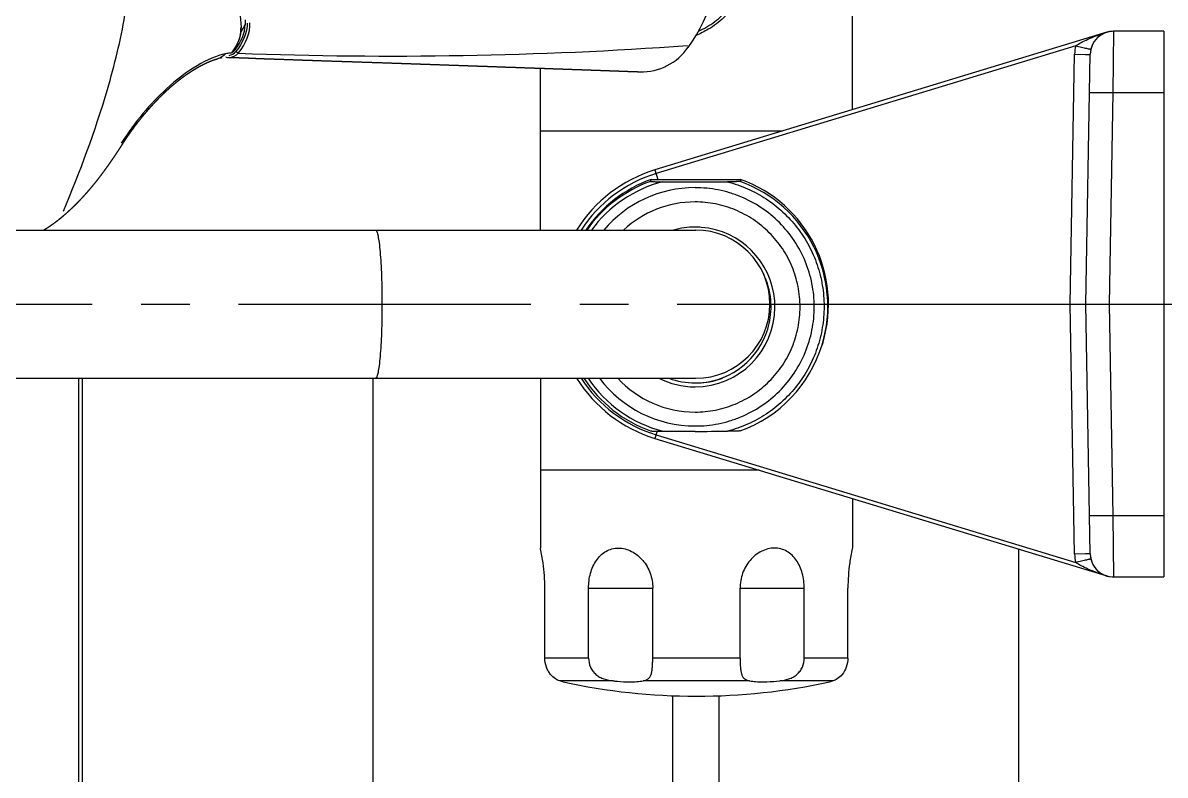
# Model space of a CAD drawing. Header units: millimetres. Extents: x 12827 to 13247, y 6457 to 7051.
# Drawn here: x 13123.98 to 13153.27, y 6871.68 to 6890.98 of the extents above; entities that cross this region are included whole.
import ezdxf

# ---------------------------------------------------------------- set-up
doc = ezdxf.new("R2010")
doc.units = ezdxf.units.MM
doc.header["$LTSCALE"] = 10
doc.linetypes.add('CENTER2', pattern=[1.125, 0.75, -0.125, 0.125, -0.125])
doc.layers.add('CENTER', color=1, linetype='CENTER2')
doc.layers.add('DWG', color=7, linetype='Continuous')

# ---------------------------------------------------------------- blocks, each defined once
blk = doc.blocks.new('A$C01502591')
at = {"layer": 'DWG'}
for p, q in [((264.833, 296.843), (264.833, 302.221)), ((271.357, 298.831), (259.771, 295.301)), ((271.362, 298.832), (271.298, 298.809)), ((271.429, 298.848), (271.362, 298.832)), ((271.497, 298.856), (271.429, 298.848)), ((271.532, 298.857), (271.497, 298.856)), ((271.532, 298.857), (271.515, 297.285)), ((272.82, 298.857), (271.532, 298.857)), ((272.82, 298.857), (272.82, 284.857)), ((270.999, 298.533), (270.971, 298.47)), ((271.034, 298.592), (270.999, 298.533)), ((271.076, 298.647), (271.034, 298.592)), ((271.124, 298.697), (271.076, 298.647)), ((271.178, 298.741), (271.124, 298.697)), ((271.236, 298.779), (271.178, 298.741)), ((271.298, 298.809), (271.236, 298.779)), ((270.562, 298.486), (259.799, 295.207)), ((270.422, 291.857), (270.534, 298.268)), ((270.534, 298.268), (270.815, 298.265)), ((270.82, 291.857), (270.932, 298.267)), ((270.971, 298.47), (270.95, 298.404)), ((256.833, 293.757), (256.833, 297.91)), ((271.091, 297.289), (271.515, 297.285)), ((271.515, 297.285), (271.42, 291.857)), ((271.515, 297.285), (272.82, 297.285)), ((263.044, 296.298), (256.833, 296.298)), ((259.655, 295.004), (259.671, 295.057)), ((259.671, 295.057), (261.969, 295.057)), ((259.771, 295.301), (259.845, 295.057)), ((261.969, 295.057), (261.953, 295.004)), ((194.242, 293.757), (260.82, 293.757)), ((264.22, 291.857), (272.82, 291.857)), ((270.534, 285.446), (270.422, 291.857)), ((270.932, 285.447), (270.82, 291.857)), ((271.42, 291.857), (271.515, 286.429)), ((264.072, 290.866), (264.056, 290.813)), ((194.242, 289.957), (260.82, 289.957)), ((244.991, 289.957), (244.991, 259.064)), ((245.091, 259.064), (245.091, 289.957)), ((252.536, 289.957), (252.536, 269.663)), ((256.833, 289.957), (256.833, 285.598)), ((259.827, 288.599), (259.771, 288.413)), ((259.771, 288.413), (271.357, 284.883)), ((259.799, 288.507), (270.562, 285.228)), ((262.447, 287.598), (256.833, 287.598)), ((264.833, 286.871), (264.833, 285.598)), ((271.515, 286.429), (271.091, 286.425)), ((272.82, 286.429), (271.515, 286.429)), ((271.515, 286.429), (271.532, 284.857)), ((256.834, 285.594), (256.833, 285.598)), ((256.837, 285.581), (256.833, 285.598)), ((264.833, 285.598), (264.83, 285.581)), ((269.104, 269.663), (269.104, 285.57)), ((270.815, 285.449), (270.534, 285.446)), ((270.932, 285.447), (270.937, 285.378)), ((270.937, 285.378), (270.95, 285.31)), ((270.95, 285.31), (270.971, 285.244)), ((270.971, 285.244), (270.999, 285.181)), ((270.999, 285.181), (271.034, 285.122)), ((271.034, 285.122), (271.076, 285.067)), ((271.076, 285.067), (271.124, 285.017)), ((271.124, 285.017), (271.178, 284.973)), ((271.178, 284.973), (271.236, 284.935)), ((271.236, 284.935), (271.298, 284.905)), ((271.298, 284.905), (271.362, 284.882)), ((271.362, 284.882), (271.429, 284.866)), ((271.429, 284.866), (271.497, 284.858)), ((271.497, 284.858), (271.532, 284.857)), ((271.532, 284.857), (272.82, 284.857)), ((256.948, 282.778), (256.948, 284.57)), ((258.068, 284.57), (259.714, 284.57)), ((258.068, 282.778), (258.068, 284.57)), ((259.714, 282.778), (259.714, 284.57)), ((261.953, 284.57), (263.599, 284.57)), ((261.953, 282.778), (261.953, 284.57)), ((263.599, 282.778), (263.599, 284.57)), ((264.719, 282.778), (264.719, 284.57)), ((258.068, 282.778), (256.948, 282.778)), ((261.953, 282.778), (259.714, 282.778)), ((264.719, 282.778), (263.599, 282.778)), ((257.405, 282.17), (257.329, 282.193)), ((257.393, 282.174), (257.329, 282.193)), ((258.695, 282.193), (257.329, 282.193)), ((257.413, 282.168), (257.393, 282.174)), ((257.415, 282.167), (257.405, 282.17)), ((262.199, 282.193), (259.467, 282.193)), ((264.338, 282.193), (262.972, 282.193)), ((264.261, 282.17), (264.252, 282.167)), ((264.273, 282.174), (264.254, 282.168)), ((264.338, 282.193), (264.261, 282.17)), ((260.22, 281.81), (260.22, 270.257)), ((261.42, 270.257), (261.42, 281.809))]:
    blk.add_line(p, q, dxfattribs=at)
blk.add_lwpolyline([(270.95, 298.404), (270.937, 298.336), (270.932, 298.268)], dxfattribs=at)
for centre, radius, start, end in [((256.569, 301.264), 4.94, 325.2097, 34.7918), ((274.068, 301.262), 25.014, 174.7214, 185.2719), ((271.532, 298.257), 0.6, 90, 179), ((248.844, 298.5), 0.315, 269.4231, 321.3897), ((248.801, 298.517), 0.282, 279.4721, 320.809), ((248.796, 298.543), 0.262, 301.2015, 322.32), ((253.037, 404.42), 106.198, 267.87023, 274.08687), ((259.424, 299.269), 1.451, 268.571, 325.5803), ((271.537, 298.25), 1.003, 166.3859, 178.9799), ((248.864, 296.897), 1.293, 99.0583, 103.9777), ((248.848, 298.524), 0.339, 258.0594, 268.8666), ((260.82, 291.857), 3.6, 106.9457, 148.1422), ((260.82, 291.857), 3.502, 106.9457, 147.1157), ((260.82, 291.857), 3.4, 109.7452, 146.0007), ((260.82, 291.857), 3.4, 343.0589, 70.2551), ((260.803, 291.804), 3.4, 109.7452, 144.934), ((260.801, 291.797), 3.306, 104.5642, 143.6216), ((260.799, 291.788), 3.058, 89.996, 139.8864), ((260.805, 385.792), 90.799, 269.47296, 269.99702), ((260.803, 386.378), 91.386, 269.99833, 270.52049), ((260.804, 291.804), 3.4, 343.0589, 70.2551), ((260.798, 291.784), 2.695, 89.9968, 132.8969), ((260.798, 291.784), 2.05, 89.9971, 105.5868), ((260.798, 291.79), 2.044, 89.2891, 89.9975), ((260.82, 291.857), 1.9, 270, 90), ((260.798, 291.782), 2.052, 85.4945, 89.2872), ((260.798, 291.784), 2.05, 4.3624, 85.4991), ((260.799, 291.786), 1.95, 5.3378, 25.6879), ((260.799, 291.786), 1.949, 343.0543, 0.8814), ((260.798, 291.786), 1.951, 0.8846, 5.3381), ((260.798, 291.784), 2.05, 359.8659, 4.359), ((260.798, 291.784), 2.05, 269.9926, 359.8608), ((260.799, 291.786), 1.95, 274.4937, 343.0518), ((260.804, 291.804), 3.4, 289.7399, 343.0534), ((260.82, 291.857), 3.6, 211.8578, 253.0543), ((260.82, 291.857), 3.502, 212.8843, 253.0543), ((260.804, 291.805), 3.4, 212.9169, 250.2585), ((260.802, 291.798), 3.307, 213.8504, 255.4312), ((260.799, 291.789), 3.058, 216.8008, 269.9977), ((260.798, 291.785), 2.696, 222.7321, 269.9975), ((260.798, 291.785), 2.05, 243.0631, 269.9975), ((260.799, 291.786), 1.95, 249.843, 269.998), ((260.798, 291.787), 1.951, 270.0007, 274.4991), ((260.82, 291.857), 2.02, 270, 289.8484), ((260.805, 379.339), 90.745, 269.4728, 269.99718), ((260.803, 380.034), 91.441, 269.99849, 270.52033), ((271.537, 285.464), 1.003, 181.0201, 193.6141), ((271.532, 285.457), 0.6, 181, 270), ((260.833, 297.798), 16, 257.664, 282.336)]:
    blk.add_arc(centre, radius, start, end, dxfattribs=at)
at = {"layer": 'DWG', "extrusion": (0, 0, -1)}
blk.add_ellipse((249.099, 298.959), major_axis=(0.0598, 0.0046), ratio=0.819766, start_param=6.282348, end_param=7.188569, dxfattribs=at)
at = {"layer": 'DWG'}
for points, degree, knots in [([(244.606, 294.241), (245.02, 295.253), (245.638, 296.874), (246.145, 298.942), (246.326, 300.259), (246.394, 301.619), (246.224, 303.263), (245.754, 305.182), (245.19, 306.841), (244.784, 307.857), (244.607, 308.287)], 3, [0, 0, 0, 0, 0.232963, 0.366544, 0.433334, 0.500125, 0.633705, 0.767286, 0.900867, 1, 1, 1, 1]), ([(262.113, 300.547), (262.113, 300.381), (262.068, 300.046), (261.868, 299.584), (261.55, 299.193), (261.185, 298.923), (260.93, 298.795), (260.821, 298.748)], 3, [0, 0, 0, 0, 0.1264414, 0.2521963, 0.377636, 0.5036876, 0.5937127, 0.5937127, 0.5937127, 0.5937127]), ([(260.882, 298.855), (260.957, 298.89), (261.173, 299.004), (261.5, 299.245), (261.806, 299.622), (261.998, 300.066), (262.042, 300.387), (262.042, 300.547)], 3, [0.4339735, 0.4339735, 0.4339735, 0.4339735, 0.4987466, 0.624702, 0.7496621, 0.8745874, 1, 1, 1, 1]), ([(248.926, 298.312), (248.947, 298.34), (248.966, 298.367), (248.985, 298.395), (249.003, 298.423), (249.02, 298.452), (249.036, 298.481), (249.051, 298.51), (249.066, 298.539), (249.079, 298.568), (249.091, 298.596), (249.103, 298.625), (249.113, 298.653), (249.122, 298.682), (249.131, 298.71), (249.138, 298.739), (249.145, 298.768), (249.15, 298.796), (249.154, 298.825), (249.158, 298.853), (249.16, 298.881), (249.161, 298.909), (249.16, 298.937), (249.159, 298.964)], 1, [0, 0, 0.23042, 0.46084, 0.69126, 0.92168, 1.1521, 1.38252, 1.61294, 1.84336, 2.07378, 2.29551, 2.51724, 2.73897, 2.9607, 3.18243, 3.40416, 3.62589, 3.84762, 4.069351, 4.291081, 4.512811, 4.734541, 4.956271, 5.178001, 5.178001]), ([(270.872, 298.653), (270.91, 298.67), (271.069, 298.737), (271.232, 298.793), (271.357, 298.831)], 3, [0, 0, 0, 0, 0.243039, 1, 1, 1, 1]), ([(270.562, 298.486), (270.606, 298.518), (270.708, 298.577), (270.814, 298.628), (270.872, 298.653)], 3, [0, 0, 0, 0, 0.459184, 1, 1, 1, 1]), ([(248.759, 298.279), (248.54, 298.238), (248.287, 298.127), (247.769, 297.821), (247.498, 297.621), (247.24, 297.378)], 3, [0, 0, 0, 0, 0.5, 0.5, 1, 1, 1, 1]), ([(270.562, 298.486), (270.587, 298.48), (270.636, 298.468), (270.708, 298.451), (270.774, 298.436), (270.832, 298.422), (270.874, 298.413), (270.902, 298.407), (270.918, 298.403), (270.93, 298.401), (270.94, 298.399), (270.945, 298.399), (270.949, 298.398), (270.949, 298.398)], 3, [0, 0, 0, 0, 0.195454, 0.383188, 0.555949, 0.707193, 0.831472, 0.88183, 0.923604, 0.956531, 0.980375, 0.994907, 1, 1, 1, 1]), ([(270.815, 298.265), (270.832, 298.265), (270.855, 298.265), (270.884, 298.265), (270.901, 298.265), (270.913, 298.266), (270.924, 298.266), (270.928, 298.267), (270.932, 298.267), (270.932, 298.268)], 3, [0, 0, 0, 0, 0.424267, 0.59621, 0.738859, 0.851315, 0.932768, 0.982451, 1, 1, 1, 1]), ([(246.116, 295.962), (246.145, 296.008), (246.175, 296.053), (246.204, 296.098), (246.235, 296.143), (246.265, 296.187), (246.296, 296.231), (246.327, 296.275), (246.358, 296.319), (246.39, 296.362), (246.421, 296.405), (246.453, 296.448), (246.486, 296.49), (246.518, 296.532), (246.551, 296.574), (246.583, 296.615), (246.616, 296.656), (246.649, 296.696), (246.683, 296.736), (246.716, 296.776), (246.753, 296.819), (246.79, 296.862), (246.828, 296.904), (246.865, 296.946), (246.903, 296.987), (246.941, 297.028), (246.979, 297.069), (247.017, 297.109), (247.055, 297.148), (247.094, 297.187), (247.132, 297.225), (247.17, 297.262), (247.209, 297.299), (247.247, 297.335), (247.286, 297.37), (247.324, 297.405), (247.363, 297.439), (247.401, 297.473), (247.442, 297.507), (247.482, 297.54), (247.523, 297.573), (247.564, 297.605), (247.605, 297.637), (247.645, 297.667), (247.686, 297.697), (247.727, 297.727), (247.767, 297.755), (247.808, 297.783), (247.848, 297.81), (247.888, 297.836), (247.928, 297.861), (247.968, 297.885), (248.007, 297.909), (248.046, 297.931), (248.084, 297.953), (248.122, 297.974), (248.16, 297.994), (248.192, 298.01), (248.223, 298.026), (248.254, 298.04), (248.285, 298.055), (248.315, 298.068), (248.345, 298.081), (248.374, 298.092), (248.402, 298.103), (248.429, 298.114), (248.456, 298.123), (248.481, 298.131), (248.506, 298.139), (248.529, 298.146), (248.552, 298.151)], 1, [0, 0, 0.269855, 0.539711, 0.809566, 1.079421, 1.349277, 1.619132, 1.888987, 2.158843, 2.428698, 2.698553, 2.968409, 3.238264, 3.508119, 3.777975, 4.04783, 4.317685, 4.587541, 4.857396, 5.127252, 5.426915, 5.726579, 6.026243, 6.325906, 6.62557, 6.925234, 7.224897, 7.524561, 7.824225, 8.123889, 8.423552, 8.723216, 9.02288, 9.322543, 9.622207, 9.921871, 10.221534, 10.521198, 10.835026, 11.148854, 11.462683, 11.776511, 12.090339, 12.404167, 12.717995, 13.031823, 13.345652, 13.65948, 13.973308, 14.287136, 14.600964, 14.914792, 15.22862, 15.542449, 15.856277, 16.170105, 16.483933, 16.753636, 17.023338, 17.293041, 17.562744, 17.832446, 18.102149, 18.371852, 18.641554, 18.911257, 19.18096, 19.450662, 19.720365, 19.990068, 20.25977, 20.25977]), ([(248.848, 298.185), (248.896, 298.184), (248.944, 298.184), (248.993, 298.183), (249.042, 298.182), (249.092, 298.181), (249.142, 298.179), (249.193, 298.177), (249.243, 298.176), (249.294, 298.174), (249.345, 298.172), (249.396, 298.169), (249.447, 298.167), (249.498, 298.165), (249.548, 298.163), (249.599, 298.161), (249.649, 298.159), (249.698, 298.157), (249.747, 298.155), (249.796, 298.153), (249.957, 298.148), (250.116, 298.142), (250.275, 298.137), (250.433, 298.131), (250.59, 298.126), (250.746, 298.12), (250.901, 298.115), (251.055, 298.11), (251.208, 298.104), (251.36, 298.099), (251.511, 298.094), (251.759, 298.086), (252.003, 298.078), (252.245, 298.07), (252.484, 298.062), (252.721, 298.054), (252.955, 298.046), (253.186, 298.038), (253.414, 298.03), (253.64, 298.022), (253.864, 298.014), (254.085, 298.007), (254.304, 297.999), (254.52, 297.991), (254.735, 297.984), (254.947, 297.976), (255.156, 297.969), (255.364, 297.962), (255.569, 297.955), (255.773, 297.947), (255.974, 297.94), (256.158, 297.934), (256.34, 297.927), (256.521, 297.921), (256.699, 297.915), (256.877, 297.909), (257.053, 297.902), (257.227, 297.896), (257.4, 297.89), (257.572, 297.884), (257.742, 297.878), (257.912, 297.872), (258.08, 297.866), (258.247, 297.86), (258.413, 297.854), (258.578, 297.848), (258.742, 297.842), (258.905, 297.836), (259.068, 297.83), (259.23, 297.825), (259.391, 297.819)], 1, [0, 0, 0.460072, 0.920145, 1.380217, 1.84029, 2.300362, 2.760435, 3.220507, 3.68058, 4.140652, 4.600725, 5.060797, 5.52087, 5.980942, 6.441015, 6.901087, 7.361159, 7.821232, 8.281304, 8.741377, 10.276355, 11.811333, 13.346312, 14.88129, 16.416268, 17.951246, 19.486224, 21.021203, 22.556181, 24.091159, 25.626137, 28.162406, 30.698674, 33.234942, 35.771211, 38.307479, 40.843747, 43.380016, 45.916284, 48.452552, 50.988821, 53.525089, 56.061358, 58.597626, 61.133894, 63.670163, 66.206431, 68.742699, 71.278968, 73.815236, 76.351504, 78.690463, 81.029421, 83.36838, 85.707338, 88.046297, 90.385256, 92.724214, 95.063173, 97.402131, 99.74109, 102.080048, 104.419007, 106.757965, 109.096924, 111.435883, 113.774841, 116.1138, 118.452758, 120.791717, 123.130675, 123.130675]), ([(270.915, 297.285), (270.915, 297.285), (270.916, 297.286), (270.918, 297.286), (270.922, 297.286), (270.93, 297.287), (270.943, 297.288), (270.962, 297.288), (270.987, 297.289), (271.031, 297.289), (271.066, 297.289), (271.091, 297.289)], 3, [0, 0, 0, 0, 0.005095, 0.017896, 0.038746, 0.067614, 0.14907, 0.26151, 0.404119, 0.575994, 1, 1, 1, 1]), ([(244.542, 294.077), (244.598, 294.123), (244.653, 294.17), (244.707, 294.218), (244.762, 294.268), (244.816, 294.318), (244.869, 294.37), (244.922, 294.422), (244.975, 294.475), (245.027, 294.529), (245.079, 294.584), (245.131, 294.64), (245.182, 294.697), (245.232, 294.754), (245.283, 294.812), (245.332, 294.871), (245.382, 294.931), (245.431, 294.991), (245.479, 295.052), (245.527, 295.114), (245.574, 295.176), (245.612, 295.226), (245.649, 295.277), (245.686, 295.328), (245.723, 295.379), (245.76, 295.431), (245.797, 295.483), (245.833, 295.535), (245.869, 295.588), (245.905, 295.64), (245.941, 295.694), (245.976, 295.747), (246.012, 295.8), (246.047, 295.854), (246.081, 295.908), (246.116, 295.962)], 1, [0, 0, 0.401864, 0.803728, 1.205592, 1.607456, 2.009319, 2.411183, 2.813047, 3.214911, 3.616775, 4.018639, 4.420503, 4.822367, 5.224231, 5.626094, 6.027958, 6.429822, 6.831686, 7.23355, 7.635414, 8.037278, 8.358176, 8.679074, 8.999972, 9.32087, 9.641768, 9.962666, 10.283564, 10.604462, 10.92536, 11.246258, 11.567156, 11.888054, 12.208951, 12.529849, 12.850747, 12.850747]), ([(259.655, 295.004), (259.655, 295.004), (259.656, 295.003), (259.657, 295.003), (259.659, 295.003), (259.663, 295.002), (259.671, 295.002), (259.683, 295.001), (259.697, 295.001), (259.714, 295), (259.733, 295), (259.762, 294.999), (259.803, 294.999), (259.855, 294.998), (259.911, 294.997), (259.95, 294.997), (259.97, 294.997)], 3, [0, 0, 0, 0, 0.001465, 0.005526, 0.012318, 0.021824, 0.048782, 0.085643, 0.131463, 0.185331, 0.246387, 0.313778, 0.464387, 0.631413, 0.810981, 1, 1, 1, 1]), ([(260.799, 288.731), (260.999, 288.731), (261.3, 288.76), (261.688, 288.858), (262.065, 288.993), (262.509, 289.23), (262.975, 289.612), (263.358, 290.079), (263.642, 290.61), (263.817, 291.188), (263.876, 291.788), (263.817, 292.388), (263.642, 292.966), (263.358, 293.497), (262.975, 293.964), (262.509, 294.346), (262.065, 294.584), (261.688, 294.718), (261.3, 294.816), (260.999, 294.845), (260.799, 294.845)], 3, [0, 0, 0, 0, 0.062496, 0.093778, 0.125062, 0.187552, 0.250041, 0.312528, 0.375014, 0.4375, 0.499986, 0.562474, 0.624962, 0.687453, 0.749945, 0.812439, 0.874935, 0.90622, 0.937503, 1, 1, 1, 1]), ([(261.953, 295.004), (261.953, 295.003), (261.952, 295.003), (261.95, 295.003), (261.948, 295.003), (261.943, 295.002), (261.935, 295.002), (261.924, 295.001), (261.909, 295.001), (261.892, 295), (261.872, 295), (261.843, 294.999), (261.802, 294.998), (261.749, 294.998), (261.692, 294.997), (261.653, 294.997), (261.633, 294.997)], 3, [0, 0, 0, 0, 0.001929, 0.00653, 0.013834, 0.023786, 0.051356, 0.088578, 0.134731, 0.188958, 0.250247, 0.317621, 0.467682, 0.633964, 0.81243, 1, 1, 1, 1]), ([(261.633, 294.997), (261.809, 294.951), (262.152, 294.831), (262.631, 294.568), (263.061, 294.231), (263.429, 293.828), (263.726, 293.371), (263.945, 292.87), (264.078, 292.341), (264.123, 291.797), (264.078, 291.253), (263.945, 290.724), (263.726, 290.223), (263.429, 289.765), (263.061, 289.363), (262.631, 289.025), (262.153, 288.763), (261.809, 288.643), (261.634, 288.597)], 3, [0, 0, 0, 0, 0.062507, 0.12501, 0.187515, 0.250018, 0.312519, 0.375019, 0.437518, 0.500015, 0.562512, 0.625008, 0.687504, 0.75, 0.812498, 0.874998, 0.937496, 1, 1, 1, 1]), ([(260.798, 289.089), (260.974, 289.089), (261.327, 289.124), (261.836, 289.278), (262.305, 289.529), (262.716, 289.866), (263.053, 290.277), (263.304, 290.746), (263.458, 291.255), (263.51, 291.784), (263.458, 292.313), (263.304, 292.822), (263.053, 293.291), (262.716, 293.702), (262.305, 294.039), (261.836, 294.29), (261.327, 294.444), (260.974, 294.479), (260.798, 294.479)], 3, [0, 0, 0, 0, 0.062505, 0.125005, 0.187505, 0.250003, 0.3125, 0.374995, 0.437491, 0.499986, 0.562483, 0.624981, 0.687481, 0.749983, 0.812486, 0.87499, 0.937494, 1, 1, 1, 1]), ([(244.097, 293.757), (244.114, 293.768), (244.187, 293.815), (244.259, 293.863), (244.331, 293.914), (244.402, 293.966), (244.473, 294.02), (244.543, 294.077)], 1, [26.660356, 26.660356, 26.779547, 27.28398, 27.788413, 28.292846, 28.797279, 29.301712, 29.806145, 29.806145]), ([(252.604, 293.757), (252.621, 293.757), (252.65, 293.694), (252.673, 293.596), (252.701, 293.415), (252.724, 293.184), (252.744, 292.899), (252.764, 292.452), (252.77, 292.099), (252.77, 291.857)], 3, [0, 0, 0, 0, 0.025373, 0.083926, 0.176503, 0.300165, 0.450404, 0.621507, 1, 1, 1, 1]), ([(252.77, 291.857), (252.77, 291.615), (252.764, 291.262), (252.744, 290.815), (252.724, 290.53), (252.701, 290.299), (252.673, 290.119), (252.65, 290.02), (252.621, 289.957), (252.604, 289.957)], 3, [0, 0, 0, 0, 0.378493, 0.549596, 0.699835, 0.823497, 0.916074, 0.974627, 1, 1, 1, 1]), ([(259.656, 288.604), (259.657, 288.604), (259.66, 288.604), (259.666, 288.603), (259.676, 288.603), (259.694, 288.602), (259.722, 288.601), (259.762, 288.6), (259.808, 288.599), (259.878, 288.598), (259.933, 288.598), (259.97, 288.597)], 3, [0, 0, 0, 0, 0.010498, 0.031097, 0.061279, 0.100406, 0.202584, 0.330701, 0.478674, 0.641851, 1, 1, 1, 1]), ([(261.953, 288.604), (261.952, 288.604), (261.948, 288.604), (261.942, 288.603), (261.932, 288.603), (261.914, 288.602), (261.885, 288.601), (261.845, 288.6), (261.798, 288.599), (261.727, 288.598), (261.672, 288.598), (261.634, 288.597)], 3, [0, 0, 0, 0, 0.010354, 0.030912, 0.061261, 0.100585, 0.202737, 0.330907, 0.479106, 0.64221, 1, 1, 1, 1]), ([(271.091, 286.425), (271.066, 286.425), (271.031, 286.425), (270.987, 286.425), (270.962, 286.426), (270.943, 286.426), (270.93, 286.427), (270.922, 286.428), (270.918, 286.428), (270.916, 286.428), (270.915, 286.429), (270.915, 286.429)], 3, [0, 0, 0, 0, 0.424006, 0.595881, 0.73849, 0.85093, 0.932386, 0.961254, 0.982104, 0.994905, 1, 1, 1, 1]), ([(256.948, 284.57), (256.948, 284.786), (256.924, 285.126), (256.863, 285.461), (256.837, 285.581)], 3, [0, 0, 0, 0, 0.637263, 1, 1, 1, 1]), ([(258.068, 284.57), (258.068, 284.698), (258.092, 284.89), (258.175, 285.127), (258.263, 285.285), (258.375, 285.418), (258.511, 285.52), (258.667, 285.584), (258.835, 285.605), (259.007, 285.583), (259.232, 285.497), (259.479, 285.295), (259.669, 284.958), (259.714, 284.699), (259.714, 284.57)], 3, [0, 0, 0, 0, 0.13238, 0.196411, 0.258102, 0.317405, 0.374863, 0.431561, 0.488805, 0.547645, 0.608559, 0.735346, 0.866803, 1, 1, 1, 1]), ([(262.833, 285.598), (262.776, 285.598), (262.66, 285.582), (262.493, 285.518), (262.339, 285.418), (262.204, 285.286), (262.094, 285.129), (261.987, 284.895), (261.953, 284.699), (261.953, 284.57)], 3, [0, 0, 0, 0, 0.114861, 0.233771, 0.356552, 0.482445, 0.610549, 0.740036, 1, 1, 1, 1]), ([(263.599, 284.57), (263.599, 284.698), (263.575, 284.89), (263.492, 285.127), (263.404, 285.285), (263.292, 285.418), (263.156, 285.52), (263, 285.584), (262.889, 285.598), (262.833, 285.598)], 3, [0, 0, 0, 0, 0.270825, 0.401818, 0.528026, 0.649349, 0.766898, 0.882891, 1, 1, 1, 1]), ([(264.83, 285.581), (264.804, 285.461), (264.743, 285.127), (264.719, 284.786), (264.719, 284.57)], 3, [0, 0, 0, 0, 0.362519, 1, 1, 1, 1]), ([(270.932, 285.447), (270.932, 285.447), (270.928, 285.447), (270.924, 285.448), (270.913, 285.448), (270.901, 285.449), (270.884, 285.449), (270.855, 285.449), (270.832, 285.449), (270.815, 285.449)], 3, [0, 0, 0, 0, 0.017549, 0.067232, 0.148685, 0.261141, 0.40379, 0.575733, 1, 1, 1, 1]), ([(270.949, 285.316), (270.949, 285.316), (270.945, 285.315), (270.94, 285.315), (270.93, 285.313), (270.918, 285.311), (270.902, 285.307), (270.874, 285.301), (270.832, 285.292), (270.774, 285.278), (270.708, 285.263), (270.636, 285.246), (270.587, 285.234), (270.562, 285.228)], 3, [0, 0, 0, 0, 0.005093, 0.019625, 0.043469, 0.076397, 0.11817, 0.168528, 0.292807, 0.444051, 0.616812, 0.804546, 1, 1, 1, 1]), ([(270.872, 285.061), (270.814, 285.087), (270.708, 285.137), (270.606, 285.197), (270.562, 285.228)], 3, [0, 0, 0, 0, 0.540816, 1, 1, 1, 1]), ([(271.357, 284.883), (271.315, 284.896), (271.151, 284.948), (270.989, 285.009), (270.872, 285.061)], 3, [0, 0, 0, 0, 0.254662, 1, 1, 1, 1]), ([(257.329, 282.193), (257.291, 282.204), (257.202, 282.246), (257.104, 282.337), (257.031, 282.445), (256.968, 282.582), (256.948, 282.699), (256.948, 282.778)], 3, [0, 0, 0, 0, 0.159324, 0.391473, 0.53173, 0.682793, 1, 1, 1, 1]), ([(258.068, 282.778), (258.068, 282.699), (258.093, 282.579), (258.172, 282.442), (258.253, 282.354), (258.351, 282.287), (258.498, 282.224), (258.616, 282.202), (258.695, 282.193)], 3, [0, 0, 0, 0, 0.249864, 0.374244, 0.498347, 0.622983, 0.748613, 1, 1, 1, 1]), ([(259.467, 282.193), (259.512, 282.201), (259.58, 282.222), (259.643, 282.291), (259.676, 282.361), (259.696, 282.448), (259.707, 282.549), (259.712, 282.661), (259.714, 282.738), (259.714, 282.778)], 3, [0, 0, 0, 0, 0.193176, 0.287568, 0.394504, 0.521293, 0.668126, 0.830111, 1, 1, 1, 1]), ([(261.953, 282.778), (261.953, 282.738), (261.954, 282.661), (261.96, 282.55), (261.971, 282.448), (261.991, 282.361), (262.023, 282.291), (262.087, 282.222), (262.155, 282.201), (262.199, 282.193)], 3, [0, 0, 0, 0, 0.169758, 0.331466, 0.478519, 0.605803, 0.712554, 0.806713, 1, 1, 1, 1]), ([(262.972, 282.193), (263.051, 282.202), (263.169, 282.224), (263.315, 282.287), (263.414, 282.354), (263.495, 282.441), (263.575, 282.579), (263.599, 282.699), (263.599, 282.778)], 3, [0, 0, 0, 0, 0.251395, 0.377013, 0.501668, 0.625735, 0.750092, 1, 1, 1, 1]), ([(264.719, 282.778), (264.719, 282.7), (264.691, 282.548), (264.591, 282.362), (264.464, 282.247), (264.375, 282.204), (264.338, 282.193)], 3, [0, 0, 0, 0, 0.317378, 0.608272, 0.840385, 1, 1, 1, 1]), ([(258.695, 282.193), (258.732, 282.189), (258.875, 282.175), (259.018, 282.167), (259.124, 282.167)], 3, [0, 0, 0, 0, 0.26128, 1, 1, 1, 1]), ([(259.124, 282.167), (259.186, 282.167), (259.301, 282.171), (259.415, 282.184), (259.467, 282.193)], 3, [0, 0, 0, 0, 0.540464, 1, 1, 1, 1]), ([(262.199, 282.193), (262.251, 282.184), (262.366, 282.171), (262.48, 282.167), (262.543, 282.167)], 3, [0, 0, 0, 0, 0.459536, 1, 1, 1, 1]), ([(262.543, 282.167), (262.576, 282.167), (262.72, 282.17), (262.863, 282.181), (262.972, 282.193)], 3, [0, 0, 0, 0, 0.236479, 1, 1, 1, 1])]:
    blk.add_open_spline(points, degree=degree, knots=knots, dxfattribs=at)
for points in [[(249.258, 299.147), (249.263, 299.108), (249.265, 299.066), (249.263, 299.025)], [(249.139, 298.924), (249.152, 298.725), (249.062, 298.501), (248.911, 298.302)], [(249.003, 298.383), (249.159, 298.582), (249.256, 298.81), (249.263, 299.025)], [(249.314, 299.069), (249.321, 298.826), (249.207, 298.562), (249.02, 298.339)], [(249.09, 298.303), (249.281, 298.54), (249.395, 298.82), (249.385, 299.074)], [(249.156, 298.842), (249.193, 298.901), (249.229, 298.962), (249.263, 299.025)], [(248.759, 298.279), (248.702, 298.215), (248.63, 298.172), (248.551, 298.152)], [(248.872, 298.296), (248.834, 298.292), (248.797, 298.286), (248.759, 298.279)], [(248.911, 298.302), (248.898, 298.3), (248.885, 298.298), (248.872, 298.296)], [(249.003, 298.383), (248.994, 298.383), (248.985, 298.383), (248.976, 298.382)], [(249.091, 298.304), (249.068, 298.299), (249.036, 298.315), (249.02, 298.339)], [(248.778, 298.192), (248.774, 298.193), (248.77, 298.195), (248.767, 298.197)], [(247.24, 297.378), (246.833, 297.006), (246.427, 296.526), (246.085, 295.988)]]:
    blk.add_open_spline(points, degree=3, dxfattribs=at)

msp = doc.modelspace()

# ---------------------------------------------------------------- linework, layer by layer
at = {"layer": 'CENTER', "color": 1}
msp.add_line((13050.76094, 6883.76559), (13155.41028, 6883.76559), dxfattribs=at)

# ---------------------------------------------------------------- block references
at = {"layer": 'DWG'}
msp.add_blockref('A$C01502591', (12880.41944, 6591.90855), dxfattribs=at)

doc.saveas('drawing.dxf')
